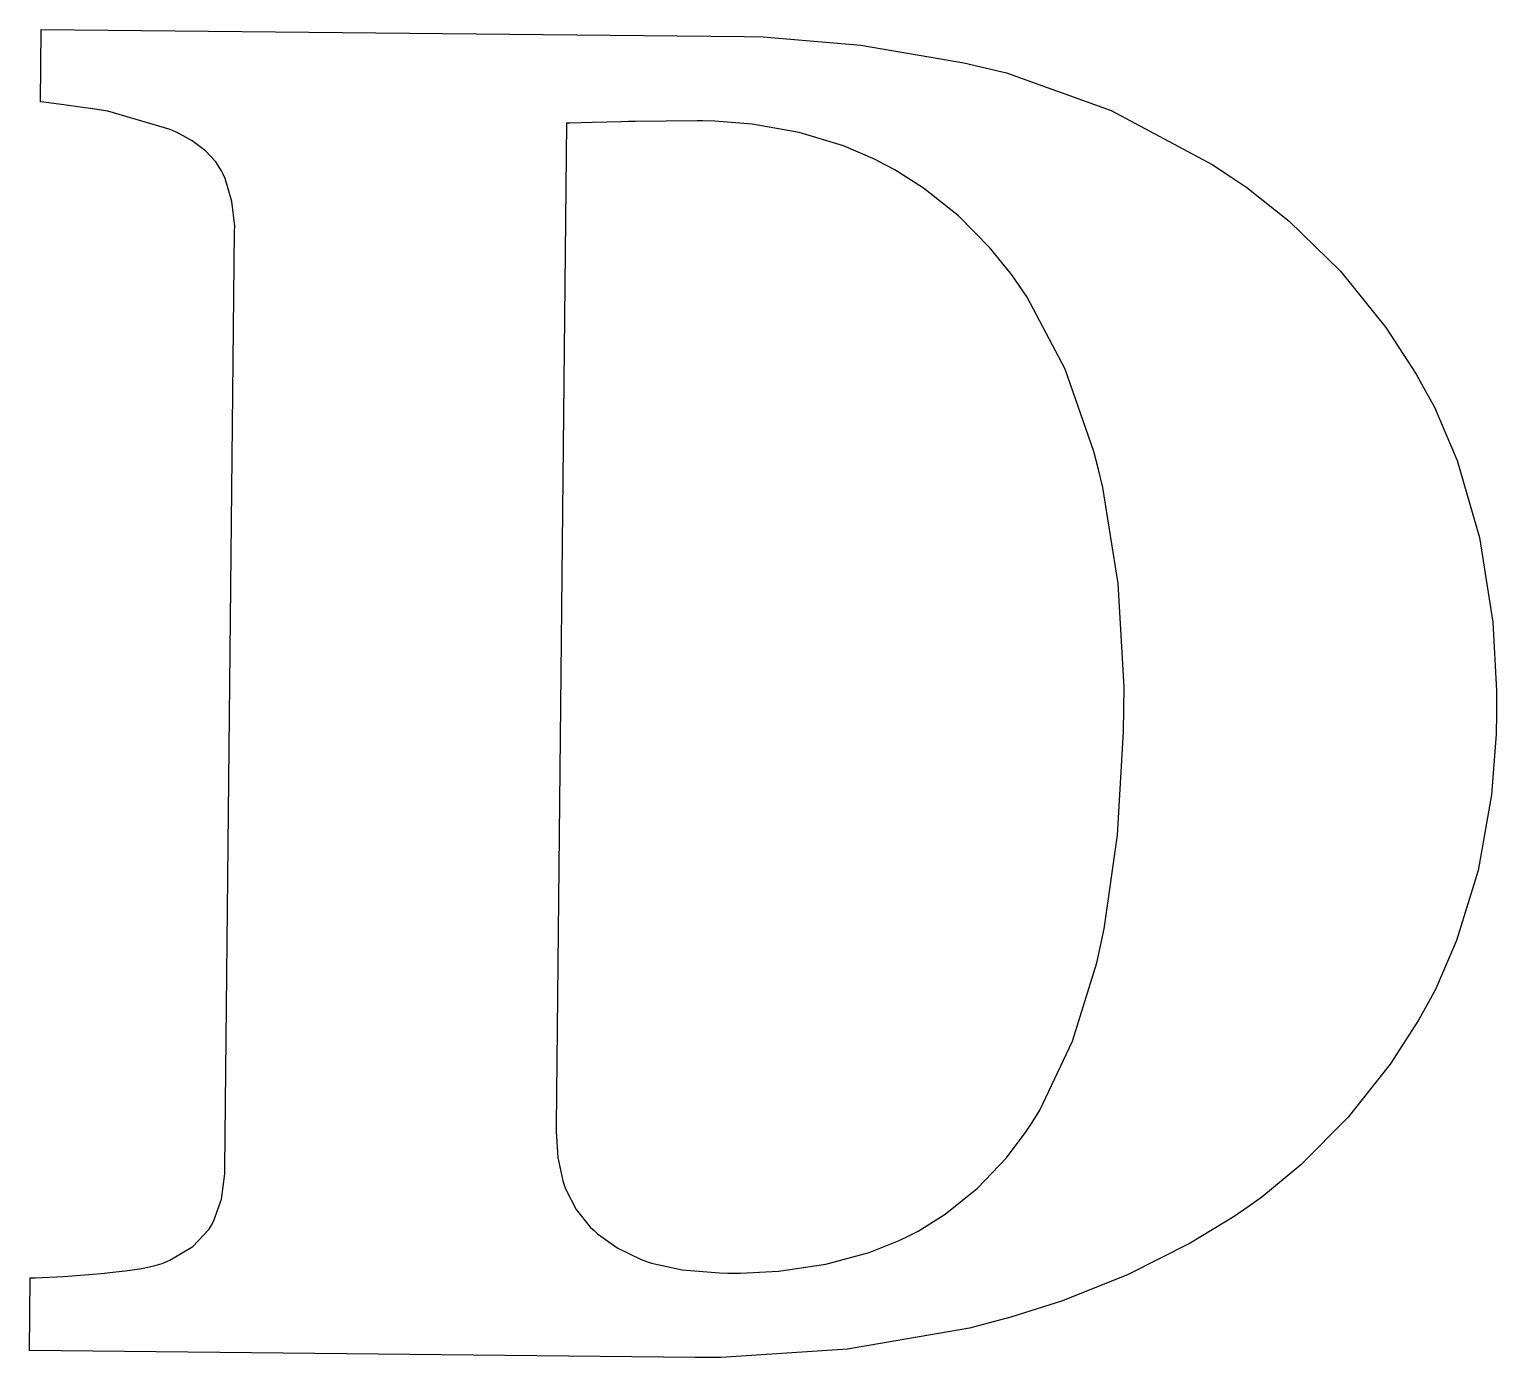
# Model space of a CAD drawing. Extents: x 0 to 136, y 0 to 123.
import ezdxf

# ---------------------------------------------------------------- set-up
doc = ezdxf.new("R2010")
doc.units = 0
doc.layers.get('0').update_dxf_attribs({"linetype": 'CONTINUOUS'})

msp = doc.modelspace()

# ---------------------------------------------------------------- linework, layer by layer
at = {"color": 0}
for p, q in [((1.37528, 116.488), (1.44418, 123.206)), ((1.44418, 123.206), (66.4669, 122.534)), ((66.4669, 122.534), (68.2032, 122.516)), ((68.2032, 122.516), (77.246, 121.755)), ((77.246, 121.755), (86.7682, 120.099)), ((86.7682, 120.099), (88.7455, 119.633)), ((88.7455, 119.633), (90.7217, 119.169)), ((90.7217, 119.169), (100.375, 115.702)), ((1.70463, 116.457), (1.37528, 116.488)), ((3.77169, 116.206), (1.70463, 116.457)), ((6.3996, 115.834), (3.77169, 116.206)), ((7.00871, 115.741), (6.3996, 115.834)), ((7.61781, 115.649), (7.00871, 115.741)), ((13.378, 113.939), (7.61781, 115.649)), ((100.375, 115.702), (109.725, 110.717)), ((50.0186, 114.52), (49.0594, 21.7661)), ((50.3343, 114.531), (50.0186, 114.52)), ((52.3984, 114.594), (50.3343, 114.531)), ((55.1092, 114.662), (52.3984, 114.594)), ((55.7484, 114.677), (55.1092, 114.662)), ((56.3866, 114.693), (55.7484, 114.677)), ((62.0931, 114.741), (56.3866, 114.693)), ((62.5962, 114.735), (62.0931, 114.741)), ((63.748, 114.724), (62.5962, 114.735)), ((67.2028, 114.446), (63.748, 114.724)), ((71.5532, 113.675), (67.2028, 114.446)), ((13.9209, 113.688), (13.378, 113.939)), ((14.304, 113.512), (13.9209, 113.688)), ((15.4134, 112.885), (14.304, 113.512)), ((16.6371, 111.97), (15.4134, 112.885)), ((75.6447, 112.422), (71.5532, 113.675)), ((17.5907, 110.946), (16.6371, 111.97)), ((78.5523, 111.18), (75.6447, 112.422)), ((18.1364, 110.109), (17.5907, 110.946)), ((18.2742, 109.81), (18.1364, 110.109)), ((79.4798, 110.685), (78.5523, 111.18)), ((80.3949, 110.198), (79.4798, 110.685)), ((83.028, 108.512), (80.3949, 110.198)), ((109.725, 110.717), (111.551, 109.492)), ((18.4561, 109.415), (18.2742, 109.81)), ((19.0872, 107.294), (18.4561, 109.415)), ((111.551, 109.492), (112.927, 108.572)), ((112.927, 108.572), (116.838, 105.474)), ((19.3421, 104.991), (19.0872, 107.294)), ((86.2665, 105.942), (83.028, 108.512)), ((89.1935, 102.978), (86.2665, 105.942)), ((18.4423, 17.8621), (19.338, 104.502)), ((19.338, 104.502), (19.3421, 104.991)), ((116.838, 105.474), (121.582, 100.85)), ((91.2054, 100.493), (89.1935, 102.978)), ((91.8104, 99.6184), (91.2054, 100.493)), ((121.582, 100.85), (125.78, 95.6261)), ((92.6303, 98.4331), (91.8104, 99.6184)), ((96.1224, 91.7801), (92.6303, 98.4331)), ((125.78, 95.6261), (128.605, 91.3021)), ((98.7997, 84.1583), (96.1224, 91.7801)), ((128.605, 91.3021), (129.435, 89.7985)), ((129.435, 89.7985), (130.289, 88.2481)), ((130.289, 88.2481), (132.383, 83.3328)), ((99.2131, 82.4879), (98.7997, 84.1583)), ((132.383, 83.3328), (134.462, 76.1919)), ((99.6266, 80.8193), (99.2131, 82.4879)), ((101.042, 71.9406), (99.6266, 80.8193)), ((134.462, 76.1919), (135.673, 68.3768)), ((101.589, 62.3521), (101.042, 71.9406)), ((135.673, 68.3768), (136.037, 62.0078)), ((101.568, 60.3278), (101.589, 62.3521)), ((136.037, 62.0078), (136.017, 59.8854)), ((101.546, 58.2605), (101.568, 60.3278)), ((136.017, 59.8854), (135.997, 58.0111)), ((100.962, 48.653), (101.546, 58.2605)), ((135.997, 58.0111), (135.553, 52.3889)), ((135.553, 52.3889), (134.327, 45.4007)), ((99.7423, 40.0128), (100.962, 48.653)), ((134.327, 45.4007), (132.336, 38.9213)), ((99.4033, 38.4295), (99.7423, 40.0128)), ((99.0632, 36.8473), (99.4033, 38.4295)), ((132.336, 38.9213), (130.368, 34.3876)), ((96.8029, 29.5961), (99.0632, 36.8473)), ((130.368, 34.3876), (129.58, 32.9489)), ((129.58, 32.9489), (128.808, 31.5447)), ((128.808, 31.5447), (126.192, 27.496)), ((93.792, 23.2282), (96.8029, 29.5961)), ((126.192, 27.496), (122.312, 22.5709)), ((93.0769, 22.0872), (93.792, 23.2282)), ((49.0594, 21.7661), (49.0541, 21.2494)), ((92.5407, 21.2411), (93.0769, 22.0872)), ((122.312, 22.5709), (117.935, 18.1722)), ((49.0541, 21.2494), (49.2333, 18.8474)), ((90.7217, 18.8336), (92.5407, 21.2411)), ((18.4368, 17.3468), (18.4423, 17.8621)), ((49.2333, 18.8474), (49.6895, 16.6867)), ((88.0389, 16.0018), (90.7217, 18.8336)), ((117.935, 18.1722), (114.335, 15.1942)), ((18.1115, 14.9917), (18.4368, 17.3468)), ((49.6895, 16.6867), (49.8217, 16.2898)), ((49.8217, 16.2898), (49.954, 15.8943)), ((17.3867, 12.9425), (18.1115, 14.9917)), ((49.954, 15.8943), (50.9062, 14.0505)), ((85.0265, 13.5944), (88.0389, 16.0018)), ((114.335, 15.1942), (113.065, 14.2999)), ((50.9062, 14.0505), (52.2496, 12.3886)), ((82.5486, 12.0482), (85.0265, 13.5944)), ((113.065, 14.2999), (111.762, 13.3987)), ((15.4823, 10.6274), (16.9774, 12.2149)), ((16.9774, 12.2149), (17.1827, 12.5787)), ((17.1827, 12.5787), (17.3867, 12.9425)), ((52.2496, 12.3886), (52.5776, 12.084)), ((111.762, 13.3987), (107.687, 10.9306)), ((52.5776, 12.084), (52.9043, 11.7795)), ((52.9043, 11.7795), (54.7673, 10.4579)), ((78.008, 10.0666), (80.797, 11.1621)), ((80.797, 11.1621), (81.6846, 11.61)), ((81.6846, 11.61), (82.5486, 12.0482)), ((107.687, 10.9306), (101.964, 8.0312)), ((13.3587, 9.34586), (15.4823, 10.6274)), ((54.7673, 10.4579), (56.9352, 9.40513)), ((73.9909, 8.97654), (78.008, 10.0666)), ((6.627, 8.09459), (7.31739, 8.15936)), ((7.31739, 8.15936), (7.79141, 8.20346)), ((7.79141, 8.20346), (9.21357, 8.36605)), ((9.21357, 8.36605), (10.7666, 8.59758)), ((10.7666, 8.59758), (11.9751, 8.85391)), ((11.9751, 8.85391), (12.6311, 9.04681)), ((12.6311, 9.04681), (12.8405, 9.135)), ((12.8405, 9.135), (13.3587, 9.34586)), ((56.9352, 9.40513), (57.4146, 9.23424)), ((57.4146, 9.23424), (57.8926, 9.06473)), ((57.8926, 9.06473), (60.7328, 8.45704)), ((60.7328, 8.45704), (64.1643, 8.17453)), ((64.1643, 8.17453), (64.94, 8.16624)), ((64.94, 8.16624), (66.1127, 8.15523)), ((66.1127, 8.15523), (69.6352, 8.34401)), ((69.6352, 8.34401), (73.9909, 8.97654)), ((0.352778, 0.994943), (0.421679, 7.71289)), ((0.421679, 7.71289), (0.880565, 7.72252)), ((0.880565, 7.72252), (3.52364, 7.85343)), ((3.52364, 7.85343), (6.627, 8.09459)), ((101.964, 8.0312), (95.8963, 5.60447)), ((95.8963, 5.60447), (91.1035, 4.07211)), ((91.1035, 4.07211), (89.4842, 3.64906)), ((87.2892, 3.07578), (76.0099, 1.10794)), ((89.4842, 3.64906), (87.2892, 3.07578)), ((61.9305, 0.358288), (0.352778, 0.994943)), ((64.3269, 0.334863), (61.9305, 0.358288)), ((76.0099, 1.10794), (64.3269, 0.334863))]:
    msp.add_line(p, q, dxfattribs=at)

doc.saveas('drawing.dxf')
